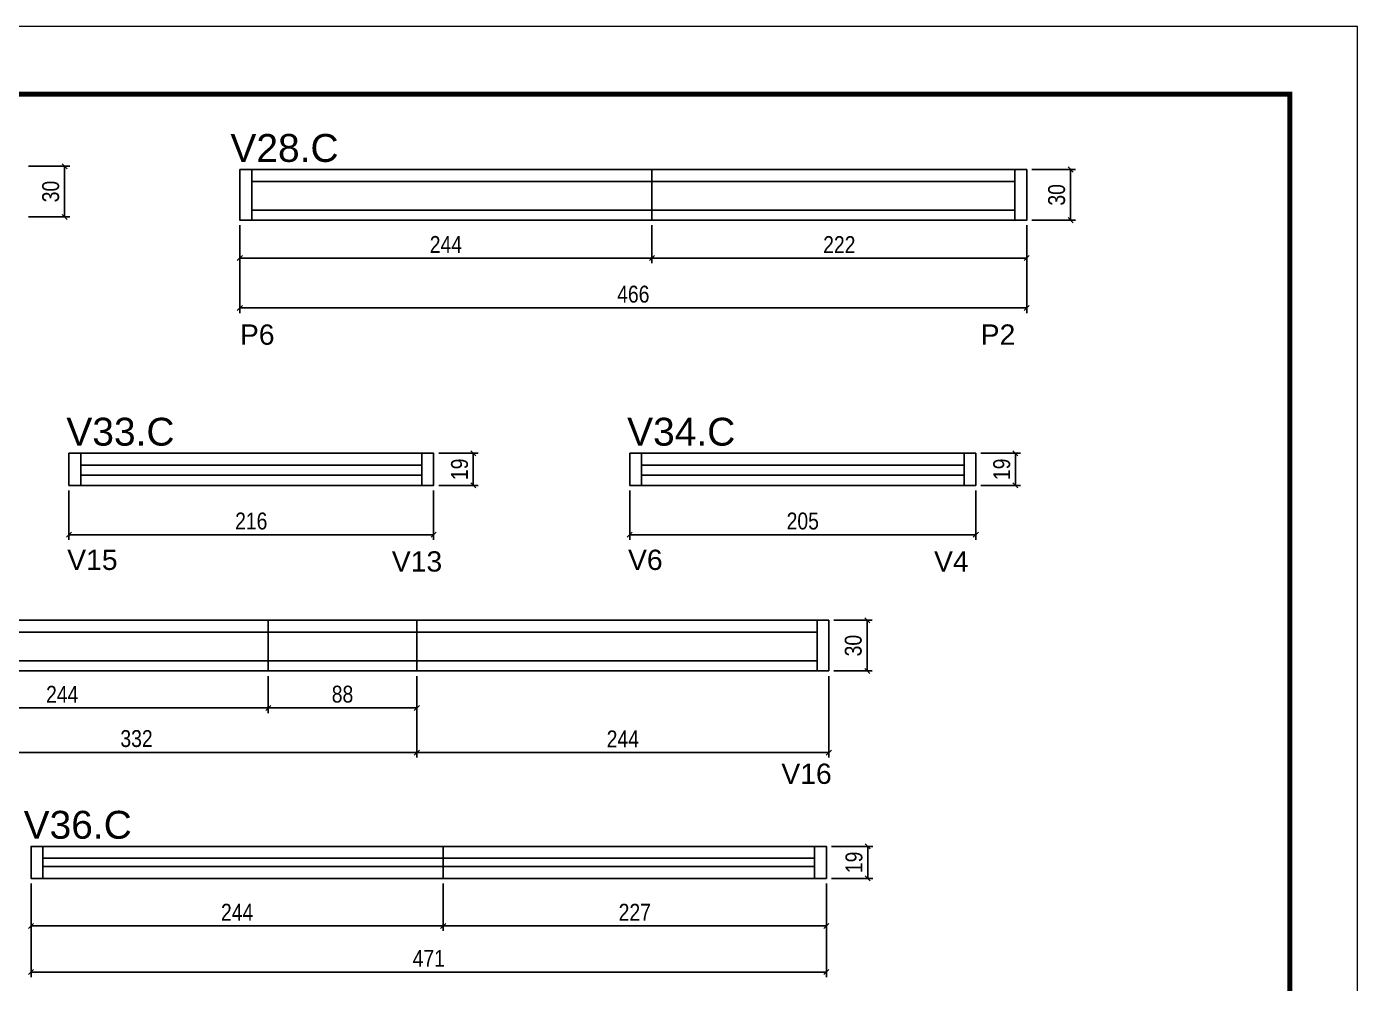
# Model space of a CAD drawing. Extents: x 2513 to 8766, y 921 to 4268.
# Drawn here: x 3210 to 3998, y 1405 to 1971 of the extents above; entities that cross this region are included whole.
import ezdxf

# ---------------------------------------------------------------- set-up
doc = ezdxf.new("R2010")
doc.units = 0
doc.linetypes.add('DASHED', pattern=[0.75, 0.5, -0.25])
for name, color, linetype in [('5', 5, 'Continuous'), ('COTA', 241, 'Continuous'), ('NOMENCLATURA', 7, 'Continuous'), ('Painéis', 200, 'Continuous'), ('SARR_2.2x7', 40, 'Continuous')]:
    doc.layers.add(name, color=color, linetype=linetype)
doc.layers.add('Folhas', color=255, linetype='Continuous', lineweight=9)
doc.layers.add('SARRAFO DE PRESSAO', color=251, linetype='DASHED', lineweight=9)
doc.styles.add('COTA TECNICA', font='techl___.ttf', dxfattribs={"height": 10})
doc.styles.add('COTA TECNICA-50', font='techl___.ttf', dxfattribs={"height": 10})
doc.styles.get("Standard").update_dxf_attribs({"font": 'arial.ttf'})
doc.dimstyles.new('COTA PAINEL-50', dxfattribs={"dimtxt": 10, "dimasz": 3, "dimexe": 3, "dimexo": 3, "dimgap": 3, "dimtad": 1, "dimdec": 1, "dimzin": 12, "dimdsep": 46, "dimtxsty": 'COTA TECNICA-50', "dimblk1": 'OBLIQUE', "dimblk2": 'OBLIQUE', "dimsah": 1, "dimcen": 0.9, "dimclrd": 4, "dimclre": 4, "dimclrt": 240, "dimadec": 1, "dimazin": 3, "dimtfac": 1, "dimtdec": 1, "dimtmove": 0, "dimatfit": 3, "dimfxl": 1, "dimtolj": 1, "dimtzin": 12, "dimarcsym": 0})
doc.dimstyles.new('PAINEL', dxfattribs={"dimtxt": 10, "dimasz": 3, "dimexe": 3, "dimexo": 3, "dimgap": 3, "dimtad": 1, "dimdec": 1, "dimzin": 12, "dimdsep": 46, "dimtxsty": 'COTA TECNICA', "dimblk1": 'OBLIQUE', "dimblk2": 'OBLIQUE', "dimsah": 1, "dimcen": 0.9, "dimclrd": 4, "dimclre": 4, "dimclrt": 240, "dimadec": 1, "dimazin": 3, "dimtfac": 1, "dimtdec": 1, "dimtmove": 0, "dimatfit": 3, "dimfxl": 1, "dimtolj": 1, "dimtzin": 12, "dimarcsym": 0})

# ---------------------------------------------------------------- blocks, each defined once
blk = doc.blocks.new('9999999999')
at = {"layer": 'Folhas'}
blk.add_lwpolyline([(98138.98, 34190.21), (99623.98, 34190.21), (99623.98, 35240.21), (98138.98, 35240.21)], close=True, dxfattribs=at)
at = {"layer": 'Folhas', "color": 30, "const_width": 3}
blk.add_lwpolyline([(98213.98, 34230.21), (99583.98, 34230.21), (99583.98, 35200.21), (98213.98, 35200.21)], close=True, dxfattribs=at)
blk = doc.blocks.new('_Oblique')
at = {"color": 0, "linetype": 'ByBlock', "lineweight": -2}
blk.add_line((-0.5, -0.5), (0.5, 0.5), dxfattribs=at)
blk = doc.blocks.new('*D134')
at = {"layer": 'COTA', "color": 4, "lineweight": -2, "transparency": 16777216}
for p, q in [((3210.98, 1888.44), (3235.41, 1888.44)), ((3232.41, 1888.44), (3232.41, 1858.44)), ((3210.98, 1858.44), (3235.41, 1858.44))]:
    blk.add_line(p, q, dxfattribs=at)
at = {"layer": 'Defpoints', "color": 0, "transparency": 16777216}
for p in [(3207.98, 1888.44), (3207.98, 1858.44), (3232.41, 1858.44)]:
    blk.add_point(p, dxfattribs=at)
at = {"layer": 'COTA', "color": 4, "lineweight": -2, "transparency": 16777216, "xscale": 3, "yscale": 3, "zscale": 3}
for p, rotation in [((3232.41, 1888.44), 90), ((3232.41, 1858.44), 270)]:
    blk.add_blockref('_Oblique', p, dxfattribs=dict(at, rotation=rotation))
at = {"layer": 'COTA', "color": 240, "transparency": 16777216, "insert": (3224.19, 1873.44), "char_height": 10, "attachment_point": 5, "rotation": 90, "style": 'COTA TECNICA'}
blk.add_mtext('\\A1;30', dxfattribs=at)
blk = doc.blocks.new('*D137')
at = {"layer": 'COTA', "color": 4, "linetype": 'ByBlock', "lineweight": -2, "transparency": 16777216}
for p, q in [((3336.18, 1853.48), (3336.18, 1801.53)), ((3802.18, 1853.48), (3802.18, 1801.53)), ((3336.18, 1804.53), (3802.18, 1804.53))]:
    blk.add_line(p, q, dxfattribs=at)
at = {"layer": 'Defpoints', "color": 0, "linetype": 'ByBlock', "transparency": 16777216}
for p in [(3336.18, 1856.48), (3802.18, 1856.48), (3802.18, 1804.53)]:
    blk.add_point(p, dxfattribs=at)
at = {"layer": 'COTA', "color": 4, "linetype": 'ByBlock', "lineweight": -2, "transparency": 16777216, "xscale": 3, "yscale": 3, "zscale": 3, "rotation": 180}
blk.add_blockref('_Oblique', (3336.18, 1804.53), dxfattribs=at)
at = {"layer": 'COTA', "color": 4, "linetype": 'ByBlock', "lineweight": -2, "transparency": 16777216, "xscale": 3, "yscale": 3, "zscale": 3}
blk.add_blockref('_Oblique', (3802.18, 1804.53), dxfattribs=at)
at = {"layer": 'COTA', "color": 240, "linetype": 'ByBlock', "transparency": 16777216, "insert": (3569.18, 1812.63), "char_height": 10, "attachment_point": 5, "style": 'COTA TECNICA-50'}
blk.add_mtext('\\A1;466', dxfattribs=at)
blk = doc.blocks.new('*D38')
at = {"layer": 'COTA', "color": 4, "lineweight": -2, "transparency": 16777216}
for p, q in [((3336.18, 1853.48), (3336.18, 1831.03)), ((3580.18, 1853.48), (3580.18, 1831.03)), ((3336.18, 1834.03), (3580.18, 1834.03))]:
    blk.add_line(p, q, dxfattribs=at)
at = {"layer": 'Defpoints', "color": 0, "transparency": 16777216}
for p in [(3336.18, 1856.48), (3580.18, 1856.48), (3580.18, 1834.03)]:
    blk.add_point(p, dxfattribs=at)
at = {"layer": 'COTA', "color": 4, "lineweight": -2, "transparency": 16777216, "xscale": 3, "yscale": 3, "zscale": 3, "rotation": 180}
blk.add_blockref('_Oblique', (3336.18, 1834.03), dxfattribs=at)
at = {"layer": 'COTA', "color": 4, "lineweight": -2, "transparency": 16777216, "xscale": 3, "yscale": 3, "zscale": 3}
blk.add_blockref('_Oblique', (3580.18, 1834.03), dxfattribs=at)
at = {"layer": 'COTA', "color": 240, "transparency": 16777216, "insert": (3458.18, 1842.1), "char_height": 10, "attachment_point": 5, "style": 'COTA TECNICA'}
blk.add_mtext('\\A1;244', dxfattribs=at)
blk = doc.blocks.new('*D39')
at = {"layer": 'COTA', "color": 4, "lineweight": -2, "transparency": 16777216}
for p, q in [((3580.18, 1853.48), (3580.18, 1831.03)), ((3802.18, 1853.48), (3802.18, 1831.03)), ((3580.18, 1834.03), (3802.18, 1834.03))]:
    blk.add_line(p, q, dxfattribs=at)
at = {"layer": 'Defpoints', "color": 0, "transparency": 16777216}
for p in [(3580.18, 1856.48), (3802.18, 1856.48), (3802.18, 1834.03)]:
    blk.add_point(p, dxfattribs=at)
at = {"layer": 'COTA', "color": 4, "lineweight": -2, "transparency": 16777216, "xscale": 3, "yscale": 3, "zscale": 3, "rotation": 180}
blk.add_blockref('_Oblique', (3580.18, 1834.03), dxfattribs=at)
at = {"layer": 'COTA', "color": 4, "lineweight": -2, "transparency": 16777216, "xscale": 3, "yscale": 3, "zscale": 3}
blk.add_blockref('_Oblique', (3802.18, 1834.03), dxfattribs=at)
at = {"layer": 'COTA', "color": 240, "transparency": 16777216, "insert": (3691.18, 1842.03), "char_height": 10, "attachment_point": 5, "style": 'COTA TECNICA'}
blk.add_mtext('\\A1;222', dxfattribs=at)
blk = doc.blocks.new('*D138')
at = {"layer": 'COTA', "color": 4, "lineweight": -2, "transparency": 16777216}
for p, q in [((3805.18, 1886.48), (3831.14, 1886.48)), ((3828.14, 1856.48), (3828.14, 1886.48)), ((3805.18, 1856.48), (3831.14, 1856.48))]:
    blk.add_line(p, q, dxfattribs=at)
at = {"layer": 'Defpoints', "color": 0, "transparency": 16777216}
for p in [(3802.18, 1886.48), (3828.14, 1886.48), (3802.18, 1856.48)]:
    blk.add_point(p, dxfattribs=at)
at = {"layer": 'COTA', "color": 4, "lineweight": -2, "transparency": 16777216, "xscale": 3, "yscale": 3, "zscale": 3}
for p, rotation in [((3828.14, 1886.48), 90), ((3828.14, 1856.48), 270)]:
    blk.add_blockref('_Oblique', p, dxfattribs=dict(at, rotation=rotation))
at = {"layer": 'COTA', "color": 240, "transparency": 16777216, "insert": (3819.92, 1871.48), "char_height": 10, "attachment_point": 5, "rotation": 90, "style": 'COTA TECNICA'}
blk.add_mtext('\\A1;30', dxfattribs=at)
blk = doc.blocks.new('*D43')
at = {"layer": 'COTA', "color": 4, "lineweight": -2, "transparency": 16777216}
for p, q in [((3108.97, 1586.59), (3108.97, 1564.69)), ((3352.97, 1586.59), (3352.97, 1564.69)), ((3108.97, 1567.69), (3352.97, 1567.69))]:
    blk.add_line(p, q, dxfattribs=at)
at = {"layer": 'Defpoints', "color": 0, "transparency": 16777216}
for p in [(3108.97, 1589.59), (3352.97, 1589.59), (3352.97, 1567.69)]:
    blk.add_point(p, dxfattribs=at)
at = {"layer": 'COTA', "color": 4, "lineweight": -2, "transparency": 16777216, "xscale": 3, "yscale": 3, "zscale": 3, "rotation": 180}
blk.add_blockref('_Oblique', (3108.97, 1567.69), dxfattribs=at)
at = {"layer": 'COTA', "color": 4, "lineweight": -2, "transparency": 16777216, "xscale": 3, "yscale": 3, "zscale": 3}
blk.add_blockref('_Oblique', (3352.97, 1567.69), dxfattribs=at)
at = {"layer": 'COTA', "color": 240, "transparency": 16777216, "insert": (3230.97, 1575.76), "char_height": 10, "attachment_point": 5, "style": 'COTA TECNICA'}
blk.add_mtext('\\A1;244', dxfattribs=at)
blk = doc.blocks.new('*D44')
at = {"layer": 'COTA', "color": 4, "lineweight": -2, "transparency": 16777216}
for p, q in [((3352.97, 1586.59), (3352.97, 1564.69)), ((3440.97, 1586.59), (3440.97, 1564.69)), ((3352.97, 1567.69), (3440.97, 1567.69))]:
    blk.add_line(p, q, dxfattribs=at)
at = {"layer": 'Defpoints', "color": 0, "transparency": 16777216}
for p in [(3352.97, 1589.59), (3440.97, 1589.59), (3440.97, 1567.69)]:
    blk.add_point(p, dxfattribs=at)
at = {"layer": 'COTA', "color": 4, "lineweight": -2, "transparency": 16777216, "xscale": 3, "yscale": 3, "zscale": 3, "rotation": 180}
blk.add_blockref('_Oblique', (3352.97, 1567.69), dxfattribs=at)
at = {"layer": 'COTA', "color": 4, "lineweight": -2, "transparency": 16777216, "xscale": 3, "yscale": 3, "zscale": 3}
blk.add_blockref('_Oblique', (3440.97, 1567.69), dxfattribs=at)
at = {"layer": 'COTA', "color": 240, "transparency": 16777216, "insert": (3396.97, 1575.79), "char_height": 10, "attachment_point": 5, "style": 'COTA TECNICA'}
blk.add_mtext('\\A1;88', dxfattribs=at)
blk = doc.blocks.new('*D143')
at = {"layer": 'COTA', "color": 4, "lineweight": -2, "transparency": 16777216}
for p, q in [((3440.97, 1586.59), (3440.97, 1538.28)), ((3684.97, 1586.59), (3684.97, 1538.28)), ((3440.97, 1541.28), (3684.97, 1541.28))]:
    blk.add_line(p, q, dxfattribs=at)
at = {"layer": 'Defpoints', "color": 0, "transparency": 16777216}
for p in [(3440.97, 1589.59), (3684.97, 1589.59), (3684.97, 1541.28)]:
    blk.add_point(p, dxfattribs=at)
at = {"layer": 'COTA', "color": 4, "lineweight": -2, "transparency": 16777216, "xscale": 3, "yscale": 3, "zscale": 3, "rotation": 180}
blk.add_blockref('_Oblique', (3440.97, 1541.28), dxfattribs=at)
at = {"layer": 'COTA', "color": 4, "lineweight": -2, "transparency": 16777216, "xscale": 3, "yscale": 3, "zscale": 3}
blk.add_blockref('_Oblique', (3684.97, 1541.28), dxfattribs=at)
at = {"layer": 'COTA', "color": 240, "transparency": 16777216, "insert": (3562.97, 1549.36), "char_height": 10, "attachment_point": 5, "style": 'COTA TECNICA'}
blk.add_mtext('\\A1;244', dxfattribs=at)
blk = doc.blocks.new('*D144')
at = {"layer": 'COTA', "color": 4, "lineweight": -2, "transparency": 16777216}
for p, q in [((3687.97, 1619.59), (3710.7, 1619.59)), ((3707.7, 1589.59), (3707.7, 1619.59)), ((3687.97, 1589.59), (3710.7, 1589.59))]:
    blk.add_line(p, q, dxfattribs=at)
at = {"layer": 'Defpoints', "color": 0, "transparency": 16777216}
for p in [(3684.97, 1619.59), (3707.7, 1619.59), (3684.97, 1589.59)]:
    blk.add_point(p, dxfattribs=at)
at = {"layer": 'COTA', "color": 4, "lineweight": -2, "transparency": 16777216, "xscale": 3, "yscale": 3, "zscale": 3}
for p, rotation in [((3707.7, 1619.59), 90), ((3707.7, 1589.59), 270)]:
    blk.add_blockref('_Oblique', p, dxfattribs=dict(at, rotation=rotation))
at = {"layer": 'COTA', "color": 240, "transparency": 16777216, "insert": (3699.48, 1604.59), "char_height": 10, "attachment_point": 5, "rotation": 90, "style": 'COTA TECNICA'}
blk.add_mtext('\\A1;30', dxfattribs=at)
blk = doc.blocks.new('*D147')
at = {"layer": 'COTA', "color": 4, "linetype": 'ByBlock', "lineweight": -2, "transparency": 16777216}
for p, q in [((3234.93, 1696.48), (3234.93, 1667.21)), ((3450.93, 1696.48), (3450.93, 1667.21)), ((3234.93, 1670.21), (3450.93, 1670.21))]:
    blk.add_line(p, q, dxfattribs=at)
at = {"layer": 'Defpoints', "color": 0, "linetype": 'ByBlock', "transparency": 16777216}
for p in [(3234.93, 1699.48), (3450.93, 1699.48), (3450.93, 1670.21)]:
    blk.add_point(p, dxfattribs=at)
at = {"layer": 'COTA', "color": 4, "linetype": 'ByBlock', "lineweight": -2, "transparency": 16777216, "xscale": 3, "yscale": 3, "zscale": 3, "rotation": 180}
blk.add_blockref('_Oblique', (3234.93, 1670.21), dxfattribs=at)
at = {"layer": 'COTA', "color": 4, "linetype": 'ByBlock', "lineweight": -2, "transparency": 16777216, "xscale": 3, "yscale": 3, "zscale": 3}
blk.add_blockref('_Oblique', (3450.93, 1670.21), dxfattribs=at)
at = {"layer": 'COTA', "color": 240, "linetype": 'ByBlock', "transparency": 16777216, "insert": (3342.93, 1678.31), "char_height": 10, "attachment_point": 5, "style": 'COTA TECNICA-50'}
blk.add_mtext('\\A1;216', dxfattribs=at)
blk = doc.blocks.new('*D148')
at = {"layer": 'COTA', "color": 4, "lineweight": -2, "transparency": 16777216}
for p, q in [((3453.93, 1718.48), (3477.4, 1718.48)), ((3474.4, 1718.48), (3474.4, 1699.48)), ((3453.93, 1699.48), (3477.4, 1699.48))]:
    blk.add_line(p, q, dxfattribs=at)
at = {"layer": 'Defpoints', "color": 0, "transparency": 16777216}
for p in [(3450.93, 1718.48), (3450.93, 1699.48), (3474.4, 1699.48)]:
    blk.add_point(p, dxfattribs=at)
at = {"layer": 'COTA', "color": 4, "lineweight": -2, "transparency": 16777216, "xscale": 3, "yscale": 3, "zscale": 3}
for p, rotation in [((3474.4, 1718.48), 90), ((3474.4, 1699.48), 270)]:
    blk.add_blockref('_Oblique', p, dxfattribs=dict(at, rotation=rotation))
at = {"layer": 'COTA', "color": 240, "transparency": 16777216, "insert": (3466.31, 1708.98), "char_height": 10, "attachment_point": 5, "rotation": 90, "style": 'COTA TECNICA'}
blk.add_mtext('\\A1;19', dxfattribs=at)
blk = doc.blocks.new('*D149')
at = {"layer": 'COTA', "color": 4, "linetype": 'ByBlock', "lineweight": -2, "transparency": 16777216}
for p, q in [((3567.03, 1696.48), (3567.03, 1667.21)), ((3772.03, 1696.48), (3772.03, 1667.21)), ((3567.03, 1670.21), (3772.03, 1670.21))]:
    blk.add_line(p, q, dxfattribs=at)
at = {"layer": 'Defpoints', "color": 0, "linetype": 'ByBlock', "transparency": 16777216}
for p in [(3567.03, 1699.48), (3772.03, 1699.48), (3772.03, 1670.21)]:
    blk.add_point(p, dxfattribs=at)
at = {"layer": 'COTA', "color": 4, "linetype": 'ByBlock', "lineweight": -2, "transparency": 16777216, "xscale": 3, "yscale": 3, "zscale": 3, "rotation": 180}
blk.add_blockref('_Oblique', (3567.03, 1670.21), dxfattribs=at)
at = {"layer": 'COTA', "color": 4, "linetype": 'ByBlock', "lineweight": -2, "transparency": 16777216, "xscale": 3, "yscale": 3, "zscale": 3}
blk.add_blockref('_Oblique', (3772.03, 1670.21), dxfattribs=at)
at = {"layer": 'COTA', "color": 240, "linetype": 'ByBlock', "transparency": 16777216, "insert": (3669.53, 1678.32), "char_height": 10, "attachment_point": 5, "style": 'COTA TECNICA-50'}
blk.add_mtext('\\A1;205', dxfattribs=at)
blk = doc.blocks.new('*D150')
at = {"layer": 'COTA', "color": 4, "lineweight": -2, "transparency": 16777216}
for p, q in [((3775.03, 1718.48), (3798.5, 1718.48)), ((3795.5, 1718.48), (3795.5, 1699.48)), ((3775.03, 1699.48), (3798.5, 1699.48))]:
    blk.add_line(p, q, dxfattribs=at)
at = {"layer": 'Defpoints', "color": 0, "transparency": 16777216}
for p in [(3772.03, 1718.48), (3772.03, 1699.48), (3795.5, 1699.48)]:
    blk.add_point(p, dxfattribs=at)
at = {"layer": 'COTA', "color": 4, "lineweight": -2, "transparency": 16777216, "xscale": 3, "yscale": 3, "zscale": 3}
for p, rotation in [((3795.5, 1718.48), 90), ((3795.5, 1699.48), 270)]:
    blk.add_blockref('_Oblique', p, dxfattribs=dict(at, rotation=rotation))
at = {"layer": 'COTA', "color": 240, "transparency": 16777216, "insert": (3787.41, 1708.98), "char_height": 10, "attachment_point": 5, "rotation": 90, "style": 'COTA TECNICA'}
blk.add_mtext('\\A1;19', dxfattribs=at)
blk = doc.blocks.new('*D326')
at = {"layer": 'COTA', "color": 4, "linetype": 'ByBlock', "lineweight": -2, "transparency": 16777216}
for p, q in [((3212.57, 1463.74), (3212.57, 1435.66)), ((3456.57, 1463.74), (3456.57, 1435.66)), ((3456.57, 1438.66), (3212.57, 1438.66))]:
    blk.add_line(p, q, dxfattribs=at)
at = {"layer": 'Defpoints', "color": 0, "linetype": 'ByBlock', "transparency": 16777216}
for p in [(3212.57, 1466.74), (3456.57, 1466.74), (3212.57, 1438.66)]:
    blk.add_point(p, dxfattribs=at)
at = {"layer": 'COTA', "color": 4, "linetype": 'ByBlock', "lineweight": -2, "transparency": 16777216, "xscale": 3, "yscale": 3, "zscale": 3, "rotation": 180}
blk.add_blockref('_Oblique', (3212.57, 1438.66), dxfattribs=at)
at = {"layer": 'COTA', "color": 4, "linetype": 'ByBlock', "lineweight": -2, "transparency": 16777216, "xscale": 3, "yscale": 3, "zscale": 3}
blk.add_blockref('_Oblique', (3456.57, 1438.66), dxfattribs=at)
at = {"layer": 'COTA', "color": 240, "linetype": 'ByBlock', "transparency": 16777216, "insert": (3334.57, 1446.73), "char_height": 10, "attachment_point": 5, "style": 'COTA TECNICA-50'}
blk.add_mtext('\\A1;244', dxfattribs=at)
blk = doc.blocks.new('*D329')
at = {"layer": 'COTA', "color": 4, "linetype": 'ByBlock', "lineweight": -2, "transparency": 16777216}
for p, q in [((3456.57, 1463.74), (3456.57, 1435.66)), ((3683.55, 1463.74), (3683.55, 1435.66)), ((3683.55, 1438.66), (3456.57, 1438.66))]:
    blk.add_line(p, q, dxfattribs=at)
at = {"layer": 'Defpoints', "color": 0, "linetype": 'ByBlock', "transparency": 16777216}
for p in [(3456.57, 1466.74), (3683.55, 1466.74), (3456.57, 1438.66)]:
    blk.add_point(p, dxfattribs=at)
at = {"layer": 'COTA', "color": 4, "linetype": 'ByBlock', "lineweight": -2, "transparency": 16777216, "xscale": 3, "yscale": 3, "zscale": 3, "rotation": 180}
blk.add_blockref('_Oblique', (3456.57, 1438.66), dxfattribs=at)
at = {"layer": 'COTA', "color": 4, "linetype": 'ByBlock', "lineweight": -2, "transparency": 16777216, "xscale": 3, "yscale": 3, "zscale": 3}
blk.add_blockref('_Oblique', (3683.55, 1438.66), dxfattribs=at)
at = {"layer": 'COTA', "color": 240, "linetype": 'ByBlock', "transparency": 16777216, "insert": (3570.06, 1446.73), "char_height": 10, "attachment_point": 5, "style": 'COTA TECNICA-50'}
blk.add_mtext('\\A1;227', dxfattribs=at)
blk = doc.blocks.new('*D332')
at = {"layer": 'COTA', "color": 4, "lineweight": -2, "transparency": 16777216}
for p, q in [((3212.57, 1463.74), (3212.57, 1408.34)), ((3683.55, 1463.74), (3683.55, 1408.34)), ((3212.57, 1411.34), (3683.55, 1411.34))]:
    blk.add_line(p, q, dxfattribs=at)
at = {"layer": 'Defpoints', "color": 0, "transparency": 16777216}
for p in [(3212.57, 1466.74), (3683.55, 1466.74), (3683.55, 1411.34)]:
    blk.add_point(p, dxfattribs=at)
at = {"layer": 'COTA', "color": 4, "lineweight": -2, "transparency": 16777216, "xscale": 3, "yscale": 3, "zscale": 3, "rotation": 180}
blk.add_blockref('_Oblique', (3212.57, 1411.34), dxfattribs=at)
at = {"layer": 'COTA', "color": 4, "lineweight": -2, "transparency": 16777216, "xscale": 3, "yscale": 3, "zscale": 3}
blk.add_blockref('_Oblique', (3683.55, 1411.34), dxfattribs=at)
at = {"layer": 'COTA', "color": 240, "transparency": 16777216, "insert": (3448.06, 1419.41), "char_height": 10, "attachment_point": 5, "style": 'COTA TECNICA'}
blk.add_mtext('\\A1;471', dxfattribs=at)
blk = doc.blocks.new('*D333')
at = {"layer": 'COTA', "color": 4, "lineweight": -2, "transparency": 16777216}
for p, q in [((3686.55, 1485.74), (3711, 1485.74)), ((3708, 1466.74), (3708, 1485.74)), ((3686.55, 1466.74), (3711, 1466.74))]:
    blk.add_line(p, q, dxfattribs=at)
at = {"layer": 'Defpoints', "color": 0, "transparency": 16777216}
for p in [(3683.55, 1485.74), (3708, 1485.74), (3683.55, 1466.74)]:
    blk.add_point(p, dxfattribs=at)
at = {"layer": 'COTA', "color": 4, "lineweight": -2, "transparency": 16777216, "xscale": 3, "yscale": 3, "zscale": 3}
for p, rotation in [((3708, 1485.74), 90), ((3708, 1466.74), 270)]:
    blk.add_blockref('_Oblique', p, dxfattribs=dict(at, rotation=rotation))
at = {"layer": 'COTA', "color": 240, "transparency": 16777216, "insert": (3699.91, 1476.24), "char_height": 10, "attachment_point": 5, "rotation": 90, "style": 'COTA TECNICA'}
blk.add_mtext('\\A1;19', dxfattribs=at)
blk = doc.blocks.new('*D359')
at = {"layer": 'Defpoints', "color": 0, "transparency": 16777216}
for p in [(3108.97, 1589.59), (3440.97, 1589.59), (3440.97, 1541.28)]:
    blk.add_point(p, dxfattribs=at)
at = {"layer": 'Painéis', "color": 4, "lineweight": -2, "transparency": 16777216}
for p, q in [((3108.97, 1586.59), (3108.97, 1538.28)), ((3440.97, 1586.59), (3440.97, 1538.28)), ((3108.97, 1541.28), (3440.97, 1541.28))]:
    blk.add_line(p, q, dxfattribs=at)
at = {"layer": 'Painéis', "color": 4, "lineweight": -2, "transparency": 16777216, "xscale": 3, "yscale": 3, "zscale": 3, "rotation": 180}
blk.add_blockref('_Oblique', (3108.97, 1541.28), dxfattribs=at)
at = {"layer": 'Painéis', "color": 4, "lineweight": -2, "transparency": 16777216, "xscale": 3, "yscale": 3, "zscale": 3}
blk.add_blockref('_Oblique', (3440.97, 1541.28), dxfattribs=at)
at = {"layer": 'Painéis', "color": 240, "transparency": 16777216, "insert": (3274.97, 1549.5), "char_height": 10, "attachment_point": 5, "style": 'COTA TECNICA'}
blk.add_mtext('\\A1;332', dxfattribs=at)

msp = doc.modelspace()

# ---------------------------------------------------------------- linework, layer by layer
at = {"layer": 'Painéis'}
for p, q in [((3580.18, 1856.48), (3580.18, 1886.48)), ((3684.97, 1619.59), (2638.97, 1619.59)), ((3352.97, 1619.59), (3352.97, 1589.59)), ((3440.97, 1619.59), (3440.97, 1589.59)), ((3684.97, 1589.59), (3684.97, 1619.59)), ((3188.97, 1589.59), (3684.97, 1589.59))]:
    msp.add_line(p, q, dxfattribs=at)
at = {"layer": 'Painéis', "linetype": 'ByBlock'}
for points in [[(3336.18, 1886.48), (3336.18, 1856.48), (3802.18, 1856.48), (3802.18, 1886.48)], [(3234.93, 1718.48), (3234.93, 1699.48), (3450.93, 1699.48), (3450.93, 1718.48)], [(3567.03, 1718.48), (3567.03, 1699.48), (3772.03, 1699.48), (3772.03, 1718.48)]]:
    msp.add_lwpolyline(points, close=True, dxfattribs=at)
at = {"layer": 'Painéis'}
for points in [[(3456.57, 1466.74), (3212.57, 1466.74), (3212.57, 1485.74), (3456.57, 1485.74)], [(3456.57, 1485.74), (3683.55, 1485.74), (3683.55, 1466.74), (3456.57, 1466.74)]]:
    msp.add_lwpolyline(points, close=True, dxfattribs=at)
at = {"layer": 'SARR_2.2x7', "linetype": 'Continuous'}
for p, q in [((3343.18, 1886.48), (3343.18, 1856.48)), ((3795.18, 1886.48), (3795.18, 1856.48)), ((3343.18, 1879.48), (3580.18, 1879.48)), ((3580.18, 1879.48), (3795.18, 1879.48)), ((3343.18, 1862.48), (3580.18, 1862.48)), ((3580.18, 1862.48), (3795.18, 1862.48)), ((3241.93, 1718.48), (3241.93, 1699.48)), ((3443.93, 1718.48), (3443.93, 1699.48)), ((3574.03, 1718.48), (3574.03, 1699.48)), ((3765.03, 1718.48), (3765.03, 1699.48)), ((3241.93, 1711.48), (3443.93, 1711.48)), ((3574.03, 1711.48), (3765.03, 1711.48)), ((3241.93, 1705.48), (3443.93, 1705.48)), ((3574.03, 1705.48), (3765.03, 1705.48)), ((3677.97, 1619.59), (3677.97, 1589.59)), ((3195.97, 1612.59), (3440.97, 1612.59)), ((3440.97, 1612.59), (3677.97, 1612.59)), ((3195.97, 1595.59), (3440.97, 1595.59)), ((3440.97, 1595.59), (3677.97, 1595.59)), ((3219.57, 1485.74), (3219.57, 1466.74)), ((3676.55, 1485.74), (3676.55, 1466.74)), ((3456.57, 1478.74), (3219.57, 1478.74)), ((3219.57, 1473.74), (3456.57, 1473.74)), ((3456.57, 1478.74), (3676.55, 1478.74)), ((3456.57, 1473.74), (3676.55, 1473.74))]:
    msp.add_line(p, q, dxfattribs=at)

# ---------------------------------------------------------------- block references
at = {"layer": 'SARRAFO DE PRESSAO', "color": 6, "linetype": 'ByBlock'}
msp.add_blockref('9999999999', (-95625.99, -33269.11), dxfattribs=at)

# ---------------------------------------------------------------- texts
at = {"layer": '5', "linetype": 'Continuous'}
for s, p in [('P6', (3336.22, 1782.76)), ('P2', (3774.92, 1782.76)), ('V15', (3233.95, 1649.4)), ('V13', (3426.17, 1648.44)), ('V6', (3566.06, 1649.4)), ('V4', (3747.28, 1648.44)), ('V16', (3656.86, 1522.73))]:
    msp.add_text(s, height=12, rotation=359.99996, dxfattribs=at).set_placement(p)
at = {"layer": 'NOMENCLATURA', "linetype": 'Continuous'}
for s, p in [('V28.C', (3330.59, 1891.01)), ('V33.C', (3233.43, 1723)), ('V34.C', (3565.53, 1723)), ('V36.C', (3208.13, 1490.26))]:
    msp.add_text(s, height=16.5, dxfattribs=at).set_placement(p)

# ---------------------------------------------------------------- dimensions: what is measured, and where the dimension line sits
at = {"layer": 'COTA'}
for base, p1, p2, picture, middle in [((3232.41, 1858.44), (3207.98, 1888.44), (3207.98, 1858.44), '*D134', (3224.19, 1873.44)), ((3828.14, 1886.48), (3802.18, 1856.48), (3802.18, 1886.48), '*D138', (3819.92, 1871.48)), ((3474.4, 1699.48), (3450.93, 1718.48), (3450.93, 1699.48), '*D148', (3466.31, 1708.98)), ((3795.5, 1699.48), (3772.03, 1718.48), (3772.03, 1699.48), '*D150', (3787.41, 1708.98)), ((3707.7, 1619.59), (3684.97, 1589.59), (3684.97, 1619.59), '*D144', (3699.48, 1604.59)), ((3708, 1485.74), (3683.55, 1466.74), (3683.55, 1485.74), '*D333', (3699.91, 1476.24))]:
    dim = msp.add_linear_dim(base=base, p1=p1, p2=p2, angle=90, dimstyle='PAINEL', dxfattribs=at)
    dim.commit()
    dim.dimension.update_dxf_attribs({"geometry": picture, "text_midpoint": middle})
at = {"layer": 'COTA', "color": 1, "linetype": 'ByBlock'}
for base, p1, p2, picture, middle in [((3802.18, 1804.53), (3336.18, 1856.48), (3802.18, 1856.48), '*D137', (3569.18, 1812.63)), ((3450.93, 1670.21), (3234.93, 1699.48), (3450.93, 1699.48), '*D147', (3342.93, 1678.31)), ((3772.03, 1670.21), (3567.03, 1699.48), (3772.03, 1699.48), '*D149', (3669.53, 1678.32)), ((3212.57, 1438.66), (3456.57, 1466.74), (3212.57, 1466.74), '*D326', (3334.57, 1446.73)), ((3456.57, 1438.66), (3683.55, 1466.74), (3456.57, 1466.74), '*D329', (3570.06, 1446.73))]:
    dim = msp.add_linear_dim(base=base, p1=p1, p2=p2, dimstyle='COTA PAINEL-50', override={"dimarcsym": 1}, dxfattribs=at)
    dim.commit()
    dim.dimension.update_dxf_attribs({"geometry": picture, "text_midpoint": middle})
at = {"layer": 'COTA'}
for base, p1, p2, picture, middle in [((3580.18, 1834.03), (3336.18, 1856.48), (3580.18, 1856.48), '*D38', (3458.18, 1842.1)), ((3802.18, 1834.03), (3580.18, 1856.48), (3802.18, 1856.48), '*D39', (3691.18, 1842.03)), ((3352.97, 1567.69), (3108.97, 1589.59), (3352.97, 1589.59), '*D43', (3230.97, 1575.76)), ((3440.97, 1567.69), (3352.97, 1589.59), (3440.97, 1589.59), '*D44', (3396.97, 1575.79)), ((3684.97, 1541.28), (3440.97, 1589.59), (3684.97, 1589.59), '*D143', (3562.97, 1549.36))]:
    dim = msp.add_linear_dim(base=base, p1=p1, p2=p2, dimstyle='PAINEL', dxfattribs=at)
    dim.commit()
    dim.dimension.update_dxf_attribs({"geometry": picture, "text_midpoint": middle})
at = {"layer": 'COTA', "color": 5}
dim = msp.add_linear_dim(base=(3683.55, 1411.34), p1=(3212.57, 1466.74), p2=(3683.55, 1466.74), dimstyle='PAINEL', dxfattribs=at)
dim.commit()
dim.dimension.update_dxf_attribs({"geometry": '*D332', "text_midpoint": (3448.06, 1419.41)})
at = {"layer": 'Painéis'}
dim = msp.add_linear_dim(base=(3440.97, 1541.28), p1=(3108.97, 1589.59), p2=(3440.97, 1589.59), dimstyle='PAINEL', dxfattribs=at)
dim.commit()
dim.dimension.update_dxf_attribs({"geometry": '*D359', "text_midpoint": (3274.97, 1549.5)})

doc.saveas('drawing.dxf')
